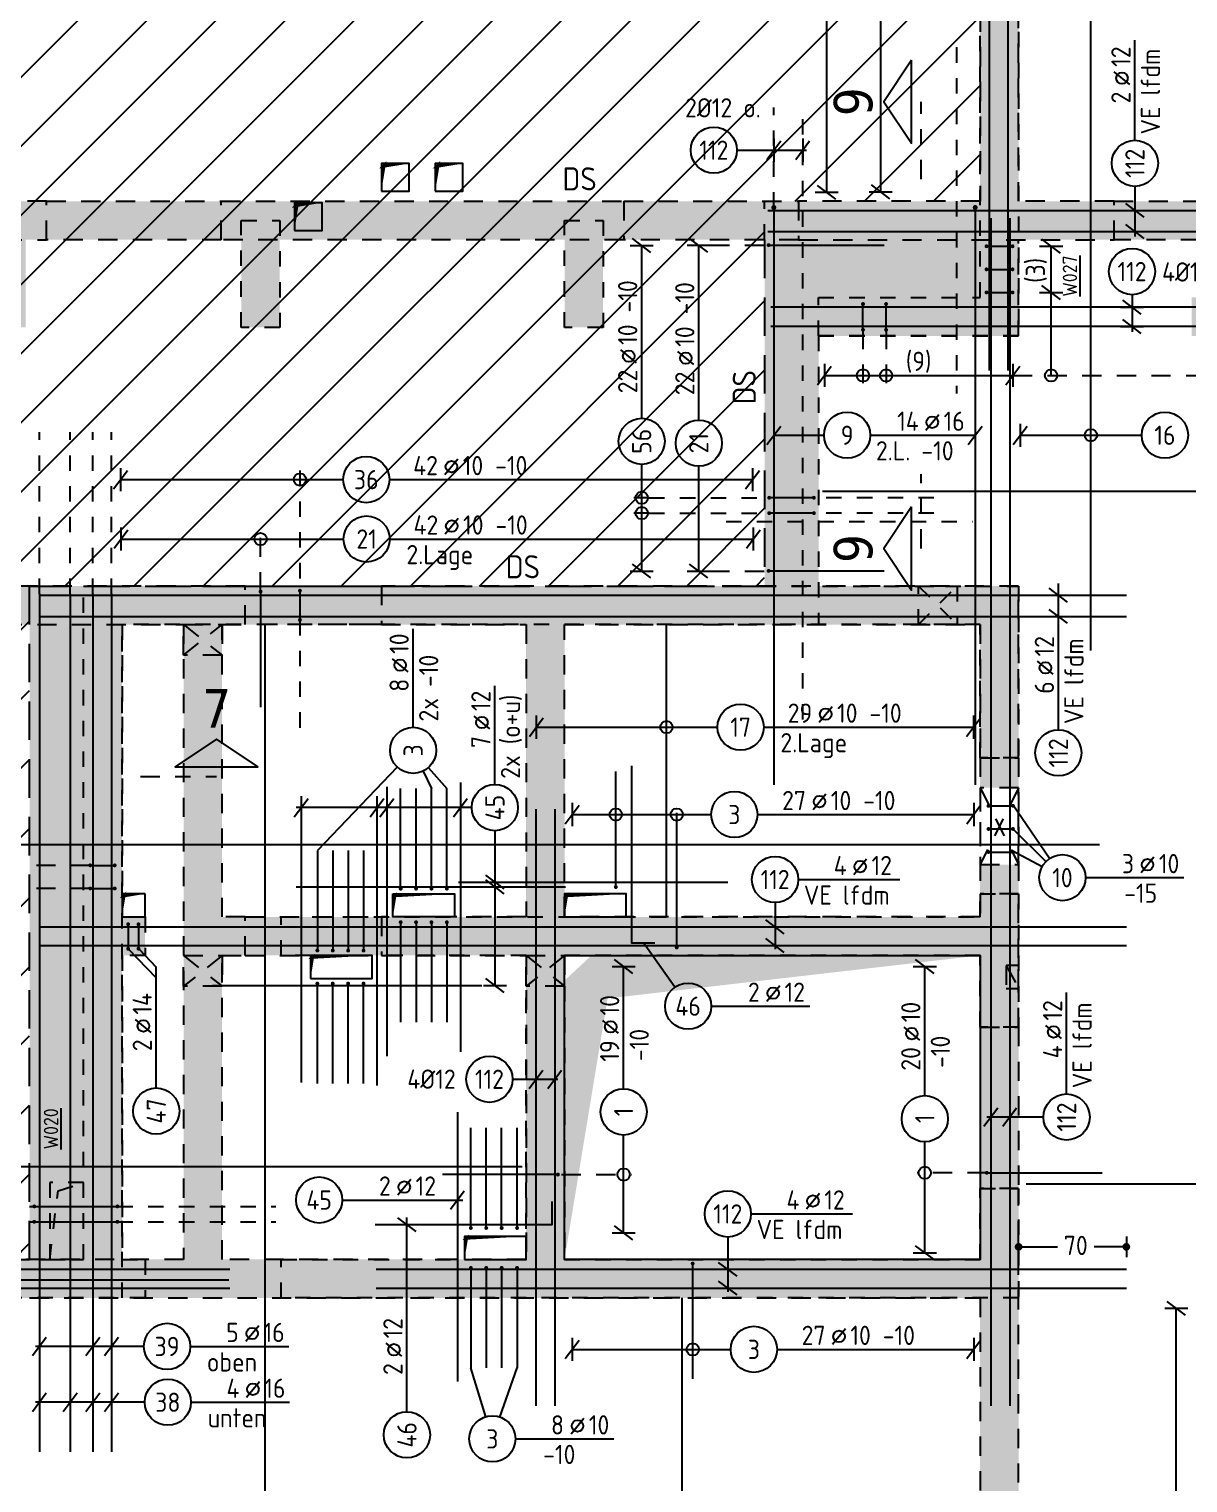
# Model space of a CAD drawing. Extents: x 6.5 to 106.5, y 0 to 47.5.
# Drawn here: x 39.06 to 46.59, y 20.4 to 29.85 of the extents above; entities that cross this region are included whole.
import ezdxf
from ezdxf.enums import TextEntityAlignment as Align

# ---------------------------------------------------------------- set-up
doc = ezdxf.new("R2010")
doc.units = 0
doc.header["$LTSCALE"] = 0.5
for name, pattern in [('AUSGEZOGEN', [1000.01, 1000, 0.01]), ('DASHED', [0.75, 0.5, -0.25]), ('DOT', [0.175, 0.05, -0.125]), ('HIDDEN', [0.375, 0.25, -0.125]), ('HIDDEN2', [0.187, 0.125, -0.062]), ('PUNKT', [0.175, 0.05, -0.125]), ('STRICHPUNKT2', [0.55, 0.25, -0.125, 0.05, -0.125]), ('VERDECKT', [0.375, 0.25, -0.125])]:
    doc.linetypes.add(name, pattern=pattern)
for name, color, linetype in [('1.UG', 7, 'Continuous'), ('BETON', 7, 'Continuous'), ('DD', 7, 'Continuous'), ('DRUEBER', 7, 'Continuous'), ('DS', 7, 'Continuous'), ('grau_dunkel', 7, 'Continuous'), ('grau_hell', 7, 'Continuous'), ('grau_mittel', 7, 'Continuous'), ('MASSE', 7, 'Continuous'), ('OBJEKT', 7, 'Continuous'), ('RND', 7, 'Continuous'), ('SCHATTEN', 7, 'Continuous'), ('SCHNITTE', 7, 'Continuous'), ('TEXT', 7, 'Continuous'), ('VERDECKT', 7, 'Continuous'), ('WD', 7, 'Continuous')]:
    doc.layers.add(name, color=color, linetype=linetype)
doc.layers.add('NOPLOT', color=7, linetype='Continuous', plot=False)
doc.styles.add('helv', font='tahoma.ttf')
doc.styles.add('txt', font='isocp.shx')
doc.dimstyles.new('DOT_I', dxfattribs={"dimscale": 0.5, "dimtxt": 0.25, "dimasz": 0.25, "dimexe": 0.1, "dimexo": 0.3, "dimgap": 0.1, "dimtad": 1, "dimdec": 3, "dimzin": 3, "dimtxsty": 'txt', "dimblk": 'DOT', "dimblk1": 'DOT', "dimblk2": 'DOT', "dimsah": 1, "dimcen": 0.1, "dimse1": 1, "dimse2": 1, "dimazin": 0, "dimtfac": 1, "dimtdec": 4, "dimtix": 1, "dimtmove": 2, "dimatfit": 3, "dimfxl": 0, "dimtvp": 1, "dimtolj": 1, "dimtzin": 0, "dimarcsym": 0})

# ---------------------------------------------------------------- blocks, each defined once
blk = doc.blocks.new('lei_gre')
at = {"layer": 'RND', "color": 7, "linetype": 'Continuous'}
for p, q in [((-0.09, -0.12), (0.09, 0.12)), ((0, 0.15), (0, -0.15))]:
    blk.add_line(p, q, dxfattribs=at)
blk = doc.blocks.new('RND_LEI')
at = {"layer": 'RND', "color": 7, "linetype": 'Continuous'}
blk.add_line((1.022, 0.066), (1.19, 0.27), dxfattribs=at)
for centre, radius in [((0, 0), 0.3), ((1.106, 0.168), 0.075)]:
    blk.add_circle(centre, radius, dxfattribs=at)
at = {"layer": 'RND', "color": 7, "linetype": 'Continuous', "style": 'txt'}
blk.add_attdef('ANZ', text='', height=0.25, dxfattribs=at).set_placement((0.931, 0.057), align=Align.RIGHT)
for tag, p in [('DUM', (1.253, 0.057)), ('ABSTD', (1.674, 0.057)), ('POSTXT', (0.374, -0.327))]:
    blk.add_attdef(tag, p, '', height=0.25, dxfattribs=at)
blk.add_attdef('POSL', text='', height=0.25, dxfattribs=at).set_placement((0, 0), align=Align.MIDDLE)
blk = doc.blocks.new('DOT')
at = {"layer": 'MASSE', "color": 7, "linetype": 'Continuous'}
for p, q in [((0, 0), (-1, 0)), ((0, 0.54), (0, -0.54))]:
    blk.add_line(p, q, dxfattribs=at)
at = {"layer": 'MASSE', "color": 7, "linetype": 'Continuous', "const_width": 0.2}
blk.add_lwpolyline([(-0.1, 0, 1), (0.1, 0, 1)], format="xyb", close=True, dxfattribs=at)
blk = doc.blocks.new('*D55')
at = {"layer": 'Defpoints', "color": 0, "linetype": 'AUSGEZOGEN', "transparency": 16777216}
for p in [(45.4852, 21.9376), (45.4852, 21.9376), (46.1852, 21.9376)]:
    blk.add_point(p, dxfattribs=at)
at = {"layer": 'MASSE', "color": 0, "linetype": 'AUSGEZOGEN', "lineweight": -2, "transparency": 16777216}
for p, q in [((45.6102, 21.9376), (45.7378, 21.9376)), ((46.0602, 21.9376), (45.9754, 21.9376))]:
    blk.add_line(p, q, dxfattribs=at)
at = {"layer": 'MASSE', "color": 0, "linetype": 'AUSGEZOGEN', "lineweight": -2, "transparency": 16777216, "xscale": 0.125, "yscale": 0.125, "zscale": 0.125, "rotation": 180}
blk.add_blockref('DOT', (45.4852, 21.9376), dxfattribs=at)
at = {"layer": 'MASSE', "color": 0, "linetype": 'AUSGEZOGEN', "lineweight": -2, "transparency": 16777216, "xscale": 0.125, "yscale": 0.125, "zscale": 0.125}
blk.add_blockref('DOT', (46.1852, 21.9376), dxfattribs=at)
at = {"layer": 'MASSE', "color": 0, "linetype": 'AUSGEZOGEN', "transparency": 16777216, "insert": (45.8566, 21.9467), "char_height": 0.125, "attachment_point": 5, "style": 'txt'}
blk.add_mtext('\\A1;70', dxfattribs=at)
blk = doc.blocks.new('SCHN-1')
at = {"layer": 'SCHNITTE', "color": 5, "linetype": 'Continuous'}
blk.add_lwpolyline([(0.54, 0.125), (0, 0.485), (-0.54, 0.125)], close=True, dxfattribs=at)
at = {"layer": 'SCHNITTE', "color": 6, "linetype": 'Continuous', "style": 'helv'}
blk.add_attdef('SCHN-1', text='', height=0.5, dxfattribs=at).set_placement((0, 0.635), align=Align.CENTER)
blk = doc.blocks.new('RND_HIN')
at = {"layer": 'RND', "color": 7, "linetype": 'Continuous'}
blk.add_circle((0, 0), 0.3, dxfattribs=at)
at = {"layer": 'RND', "color": 7, "linetype": 'Continuous', "style": 'txt'}
blk.add_attdef('POSI', text='', height=0.25, dxfattribs=at).set_placement((0, 0), align=Align.MIDDLE)

msp = doc.modelspace()

# ---------------------------------------------------------------- hatches: boundary and pattern name
at = {"layer": '1.UG', "linetype": 'DOT'}
h = msp.add_hatch(dxfattribs=at)
h.set_pattern_fill('DOTS', scale=0.05, double=1)
h.set_pattern_definition([(0, (-1.26691, -39.069555), (0.0396875, 0.079375), [0, -0.079375])])
h.paths.add_polyline_path([(40.6952, 24.0806), (40.6952, 23.8306), (42.2852, 23.8306), (42.2852, 21.8556), (40.6952, 21.8556), (40.6952, 21.6056), (45.4852, 21.6056), (45.4852, 22.3156), (45.2352, 22.3156), (45.2352, 21.8556), (42.5352, 21.8556), (42.5352, 23.8306), (45.2352, 23.8306), (45.2352, 23.3656), (45.4852, 23.3656), (45.4852, 24.2303), (45.2352, 24.2303), (45.2352, 24.0806)], flags=17)
h.paths.add_polyline_path([(21.6602, 21.6056), (21.6602, 21.8556), (17.8952, 21.8556), (17.8952, 21.6056)], flags=17)
h.paths.add_polyline_path([(16.7852, 19.9826), (16.4852, 19.9826), (16.4852, 16.2556), (16.0102, 16.2556), (16.0102, 15.9556), (16.4852, 15.9556), (16.4852, 14.8556), (16.7852, 14.8556)])
h.paths.add_polyline_path([(12.3302, 21.9506), (12.3302, 21.6506), (12.7852, 21.6506), (12.7852, 14.8556), (12.9952, 14.8556), (12.9952, 15.9556), (13.5352, 15.9556), (13.5352, 16.2556), (12.9952, 16.2556), (12.9952, 21.9506)])
h.paths.add_polyline_path([(12.9952, 24.0006), (12.9952, 35.8056), (16.4852, 35.8056), (16.4852, 27.8556), (17.8602, 27.8556), (17.8602, 28.1056), (16.7352, 28.1056), (16.7352, 35.8056), (18.9852, 35.8056), (18.9852, 34.5656), (19.2352, 34.5656), (19.2352, 36.1056), (12.8352, 36.1056), (12.8352, 29.0306), (12.7852, 29.0306), (12.7852, 24.3006), (12.3302, 24.3006), (12.3302, 24.0006)])
h.paths.add_polyline_path([(19.2352, 33.4306), (18.9852, 33.4306), (18.9852, 27.8556), (19.2352, 27.8556)])
h.paths.add_polyline_path([(23.0102, 15.1556), (22.7102, 15.1556), (22.7102, 14.8556), (23.0102, 14.8556)])
h.paths.add_polyline_path([(30.2102, 15.1556), (30.2102, 14.8556), (30.5102, 14.8556), (30.5102, 15.1556)])
h.paths.add_polyline_path([(37.7102, 15.1556), (37.7102, 14.8556), (38.0102, 14.8556), (38.0102, 15.1556)])
h.paths.add_polyline_path([(45.5102, 14.8556), (45.5102, 15.1556), (45.2102, 15.1556), (45.2102, 14.8556)])
h.paths.add_polyline_path([(51.2102, 15.1556), (51.2102, 14.8556), (51.7602, 14.8556), (51.7602, 17.3556), (51.4602, 17.3556), (51.4602, 15.1556)])
h.paths.add_polyline_path([(51.4602, 21.8806), (51.4602, 21.5806), (51.7602, 21.5806), (51.7602, 21.8806)])
h.paths.add_polyline_path([(51.7602, 28.6056), (51.4602, 28.6056), (51.4602, 27.8556), (51.7602, 27.8556)])
h.paths.add_polyline_path([(51.7602, 36.1056), (45.2352, 36.1056), (45.2352, 34.5656), (45.4852, 34.5656), (45.4852, 35.8056), (47.7352, 35.8056), (47.7352, 28.1056), (46.6102, 28.1056), (46.6102, 27.8556), (47.9852, 27.8556), (47.9852, 35.8056), (51.4602, 35.8056), (51.4602, 31.1056), (51.7602, 31.1056)])
h.paths.add_polyline_path([(45.2352, 28.1056), (44.1852, 28.1056), (44.1852, 27.8556), (45.4852, 27.8556), (45.4852, 33.4306), (45.2352, 33.4306)])
h.paths.add_polyline_path([(42.5352, 27.9106), (42.7852, 27.9106), (42.7852, 28.6056), (42.5352, 28.6056)])
h.paths.add_polyline_path([(40.6852, 28.6056), (40.4352, 28.6056), (40.4352, 27.9106), (40.6852, 27.9106)])
h.paths.add_polyline_path([(39.0352, 28.6056), (38.7852, 28.6056), (38.7852, 27.9106), (39.0352, 27.9106)])
h.paths.add_polyline_path([(36.9352, 28.6056), (36.6852, 28.6056), (36.6852, 27.9106), (36.9352, 27.9106)])
h.paths.add_polyline_path([(35.0352, 27.9106), (35.2852, 27.9106), (35.2852, 28.6056), (35.0352, 28.6056)])
h.paths.add_polyline_path([(32.9352, 27.9106), (33.1852, 27.9106), (33.1852, 28.6056), (32.9352, 28.6056)])
h.paths.add_polyline_path([(31.2852, 27.9106), (31.5352, 27.9106), (31.5352, 28.6056), (31.2852, 28.6056)])
h.paths.add_polyline_path([(29.4352, 28.6056), (29.1852, 28.6056), (29.1852, 27.9106), (29.4352, 27.9106)])
h.paths.add_polyline_path([(39.4102, 21.8556), (27.3352, 21.8556), (27.3352, 25.9806), (28.5352, 25.9806), (28.5352, 26.2306), (25.7702, 26.2306), (25.7702, 25.9806), (25.9202, 25.9806), (25.9202, 24.7906), (23.0702, 24.7906), (23.0702, 25.9806), (24.8852, 25.9806), (24.8852, 26.2306), (16.4852, 26.2306), (16.4852, 21.6056), (16.8852, 21.6056), (16.8852, 21.8556), (16.7352, 21.8556), (16.7352, 25.9806), (22.8202, 25.9806), (22.8202, 21.8556), (22.6702, 21.8556), (22.6702, 21.6056), (23.2202, 21.6056), (23.2202, 21.8556), (23.0702, 21.8556), (23.0702, 24.5406), (26.1702, 24.5406), (26.1702, 25.9806), (27.0852, 25.9806), (27.0852, 21.8556), (24.2302, 21.8556), (24.2302, 21.6056), (39.8102, 21.6056), (39.8102, 21.8556), (39.6602, 21.8556), (39.6602, 23.8306), (39.8102, 23.8306), (39.8102, 24.0806), (39.6602, 24.0806), (39.6602, 25.9806), (45.2352, 25.9806), (45.2352, 25.1153), (45.4852, 25.1153), (45.4852, 26.2306), (39.4102, 26.2306)])
at = {"layer": 'grau_hell', "linetype": 'AUSGEZOGEN'}
h = msp.add_hatch(dxfattribs=at)
h.set_pattern_fill('ANSI31', color=9, scale=0.1, style=0, double=1)
h.set_pattern_definition([(45, (-1.2669, 5.43132), (-0.2245064, 0.2245064), [])])
h.paths.add_polyline_path([(43.9352, 35.8056), (43.9352, 30.5399), (20.5602, 30.5399), (20.5602, 35.8056), (19.2602, 35.8056), (19.2602, 26.2306), (28.8851, 26.2306), (28.8851, 21.8556), (39.0601, 21.8556), (39.0601, 26.2306), (43.8352, 26.2306), (43.8352, 28.7306), (45.2352, 28.7306), (45.2352, 35.8056)])
at = {"layer": 'grau_hell'}
h = msp.add_hatch(color=9, dxfattribs=at)
h.paths.add_polyline_path([(44.0552, 28.4806), (43.8352, 28.4806), (43.8352, 26.2306), (44.1852, 26.2306), (44.1852, 27.8556), (44.1852, 28.1056), (45.2352, 28.1056), (45.2352, 28.4806)])
h.paths.add_polyline_path([(44.1852, 28.1056), (44.1852, 27.8556), (45.3602, 27.8556), (45.3602, 28.4806), (45.2352, 28.4806), (45.2352, 28.1056)])
h.paths.add_polyline_path([(45.3602, 27.8556), (45.4852, 27.8556), (45.4852, 28.4806), (45.3602, 28.4806)])
at = {"layer": 'grau_mittel', "extrusion": (0, 0, -1)}
for points in [[(-51.7602, 21.3056), (-51.4602, 21.3056), (-47.9852, 21.3056), (-47.9852, 21.1556), (-47.7352, 21.1556), (-47.7352, 22.3556), (-47.9852, 22.3556), (-47.9852, 21.5556), (-51.4602, 21.5556), (-51.4602, 26.3806), (-47.9852, 26.3806), (-47.9852, 25.3806), (-47.7352, 25.3806), (-47.7352, 26.7806), (-47.9852, 26.7806), (-47.9852, 26.6306), (-51.4602, 26.6306), (-51.4602, 35.8056), (-47.9852, 35.8056), (-47.9852, 31.9406), (-47.9852, 28.2806), (-47.7352, 28.2806), (-47.7352, 28.4806), (-47.1152, 28.4806), (-47.1152, 28.7306), (-47.7352, 28.7306), (-47.7352, 31.6056), (-47.1152, 31.6056), (-47.1152, 31.8556), (-47.7352, 31.8556), (-47.7352, 35.8056), (-45.4852, 35.8056), (-45.4852, 31.8556), (-46.1052, 31.8556), (-46.1052, 31.6056), (-45.4852, 31.6056), (-45.4852, 28.7306), (-46.1052, 28.7306), (-46.1052, 28.4806), (-44.0552, 28.4806), (-44.0552, 28.7306), (-45.2352, 28.7306), (-45.2352, 35.8056), (-43.9352, 35.8056), (-43.9352, 36.1056), (-51.7602, 36.1056)], [(-37.7352, 28.0106), (-37.7352, 30.5399), (-37.9852, 30.5399), (-37.9852, 28.7306), (-39.1702, 28.7306), (-39.1702, 28.4806), (-37.9852, 28.4806), (-37.9852, 28.0106)], [(-13.0602, 14.8556), (-13.0602, 15.1556), (-18.9852, 15.1556), (-18.9852, 21.6056), (-18.8652, 21.6056), (-18.8652, 21.8556), (-23.0902, 21.8556), (-23.0902, 21.6056), (-19.2352, 21.6056), (-19.2352, 15.1556), (-25.2352, 15.1556), (-25.2352, 21.6056), (-25.1002, 21.6056), (-25.1002, 21.8556), (-25.7202, 21.8556), (-25.7202, 21.6056), (-25.4852, 21.6056), (-25.4852, 15.1556), (-38.3602, 15.1556), (-38.3602, 21.6056), (-27.7302, 21.6056), (-27.7302, 21.8556), (-37.7352, 21.8556), (-39.0601, 21.8556), (-40.0602, 21.8556), (-40.0602, 25.9806), (-37.9852, 25.9806), (-37.9852, 23.4856), (-37.7352, 23.4856), (-37.7352, 26.3856), (-37.9852, 26.3856), (-37.9852, 26.2306), (-40.4602, 26.2306), (-40.4602, 25.9806), (-40.3102, 25.9806), (-40.3102, 24.0806), (-40.4602, 24.0806), (-40.4602, 23.8306), (-40.3102, 23.8306), (-40.3102, 21.8556), (-42.2852, 21.8556), (-42.2852, 23.8306), (-41.3452, 23.8306), (-41.3452, 24.0806), (-42.2852, 24.0806), (-42.2852, 25.9805), (-41.3452, 25.9806), (-41.3452, 26.2306), (-45.4852, 26.2306), (-45.4852, 25.1156), (-45.2352, 25.1156), (-45.2352, 25.9806), (-42.5352, 25.9806), (-42.5352, 24.0806), (-45.2352, 24.0806), (-45.2352, 24.2306), (-45.4852, 24.2306), (-45.4852, 23.3656), (-45.2352, 23.3656), (-45.2352, 23.8306), (-42.5352, 23.8306), (-42.5352, 21.8556), (-45.2352, 21.8556), (-45.2352, 22.3156), (-45.4852, 22.3156), (-45.4852, 19.9556), (-45.2352, 19.9556), (-45.2352, 21.6056), (-38.6102, 21.6056), (-38.6102, 15.1556), (-45.2352, 15.1556), (-45.2352, 16.8106), (-45.4852, 16.8106), (-45.4852, 15.1556), (-46.1602, 15.1556), (-46.1602, 14.8556), (-45.9602, 14.8556), (-45.9602, 14.3552), (-45.6602, 14.3552), (-45.6602, 14.8556)]]:
    msp.add_hatch(color=61, dxfattribs=at).paths.add_polyline_path(points)
at = {"layer": 'grau_mittel'}
h = msp.add_hatch(color=61, dxfattribs=at)
h.paths.add_polyline_path([(40.3052, 28.4806), (40.3052, 28.7306), (39.1702, 28.7306), (39.1702, 28.4806)])
h.paths.add_polyline_path([(42.9202, 28.4806), (42.9202, 28.7306), (40.3052, 28.7306), (40.3052, 28.4806)])
h.paths.add_polyline_path([(43.8352, 28.4806), (43.8352, 28.7306), (42.9202, 28.7306), (42.9202, 28.4806)])
h.paths.add_polyline_path([(43.8352, 28.4806), (44.0552, 28.4806), (44.0552, 28.7306), (43.8352, 28.7306)])
for points in [[(46.1052, 28.7306), (46.1052, 28.4806), (47.1152, 28.4806), (47.1152, 28.7306)], [(41.3452, 25.9806), (41.3452, 26.2306), (40.4602, 26.2306), (40.4602, 25.9806)], [(40.4602, 24.0806), (40.4602, 23.8306), (41.3452, 23.8306), (41.3452, 24.0806)], [(45.4852, 23.3656), (45.2352, 23.3656), (45.2352, 22.3156), (45.4852, 22.3156)]]:
    msp.add_hatch(color=61, dxfattribs=at).paths.add_polyline_path(points)
h = msp.add_hatch(color=61, dxfattribs=at)
h.paths.add_polyline_path([(45.2352, 24.9206), (45.4852, 24.9206), (45.4852, 25.1156), (45.2352, 25.1156)])
h.paths.add_polyline_path([(45.4852, 24.4206), (45.2352, 24.4206), (45.2352, 24.2306), (45.4852, 24.2306)])

# ---------------------------------------------------------------- linework, layer by layer
at = {"layer": 'BETON', "color": 6, "linetype": 'AUSGEZOGEN'}
msp.add_lwpolyline([(42.5352, 23.8306), (45.2352, 23.8306), (45.2352, 21.8556), (42.5352, 21.8556)], close=True, dxfattribs=at)
at = {"layer": 'DD', "color": 7, "linetype": 'HIDDEN2'}
for p, q in [((39.1902, 21.8556), (39.2451, 22.3005)), ((39.2451, 22.3005), (39.4102, 22.3556))]:
    msp.add_line(p, q, dxfattribs=at)
at = {"layer": 'DD', "color": 7, "linetype": 'AUSGEZOGEN'}
for points in [[(41.3452, 28.7956), (41.5252, 28.7956), (41.5252, 28.9756), (41.3452, 28.9756)], [(41.6952, 28.7956), (41.8752, 28.7956), (41.8752, 28.9756), (41.6952, 28.9756)], [(40.7802, 28.5406), (40.9602, 28.5406), (40.9602, 28.7206), (40.7802, 28.7206)], [(39.8102, 24.2306), (39.6602, 24.2306), (39.6602, 24.0806), (39.8102, 24.0806)], [(41.4202, 24.2306), (41.8202, 24.2306), (41.8202, 24.0806), (41.4202, 24.0806)], [(42.5352, 24.0806), (42.9352, 24.0806), (42.9352, 24.2306), (42.5352, 24.2306)], [(40.8852, 23.6806), (41.2852, 23.6806), (41.2852, 23.8306), (40.8852, 23.8306)], [(41.8852, 21.8556), (42.2852, 21.8556), (42.2852, 22.0056), (41.8852, 22.0056)]]:
    msp.add_lwpolyline(points, close=True, dxfattribs=at)
at = {"layer": 'DD', "color": 7, "linetype": 'HIDDEN2'}
msp.add_lwpolyline([(39.1902, 21.8556), (39.4102, 21.8556), (39.4102, 22.3556), (39.1902, 22.3556)], close=True, dxfattribs=at)
at = {"layer": 'DRUEBER', "color": 7, "linetype": 'PUNKT', "lineweight": -2}
for points in [[(45.2352, 33.4306), (45.4852, 33.4306), (45.4852, 27.8556), (44.1852, 27.8556), (44.1852, 28.1056), (45.2352, 28.1056), (45.2352, 33.4306)], [(27.3352, 21.8556), (39.4102, 21.8556), (39.4102, 26.2306), (45.4852, 26.2306), (45.4852, 25.1153), (45.2352, 25.1153), (45.2352, 25.9806), (39.6602, 25.9806), (39.6602, 24.0806), (39.8102, 24.0806), (39.8102, 23.8306), (39.6602, 23.8306), (39.6602, 21.8556), (39.8102, 21.8556), (39.8102, 21.6056), (24.2302, 21.6056)], [(40.6952, 24.0806), (45.2352, 24.0806), (45.2352, 24.2303), (45.4852, 24.2303), (45.4852, 23.3656), (45.2352, 23.3656), (45.2352, 23.8306), (42.5352, 23.8306), (42.5352, 21.8556), (45.2352, 21.8556), (45.2352, 22.3156), (45.4852, 22.3156), (45.4852, 21.6056), (40.6952, 21.6056), (40.6952, 21.8556), (42.2852, 21.8556), (42.2852, 23.8306), (40.6952, 23.8306), (40.6952, 24.0806)]]:
    msp.add_lwpolyline(points, dxfattribs=at)
for points in [[(40.4352, 28.6056), (40.6852, 28.6056), (40.6852, 27.9106), (40.4352, 27.9106)], [(42.5352, 28.6056), (42.7852, 28.6056), (42.7852, 27.9106), (42.5352, 27.9106)]]:
    msp.add_lwpolyline(points, close=True, dxfattribs=at)
at = {"layer": 'DS', "color": 1, "linetype": 'DASHED'}
for p, q in [((43.8352, 28.4806), (43.8352, 26.2306)), ((39.0601, 21.8556), (39.0601, 26.2306)), ((39.0601, 26.2306), (43.8352, 26.2306)), ((28.8851, 21.8556), (39.0601, 21.8556))]:
    msp.add_line(p, q, dxfattribs=at)
at = {"layer": 'DS', "color": 1, "linetype": 'DOT'}
for p, q in [((45.4852, 27.8556), (45.4852, 28.4806)), ((44.1852, 27.8556), (44.1852, 25.9806)), ((44.1852, 27.8556), (45.4852, 27.8556)), ((39.6602, 21.6056), (39.6602, 25.9806))]:
    msp.add_line(p, q, dxfattribs=at)
at = {"layer": 'grau_dunkel', "color": 21}
for points in [[(39.6602, 24.0806, 0, 0.0245, 0), (39.6724, 24.2296, 0, 0, 0), (39.6612, 24.2184, 0.0245, 0, 0), (39.8102, 24.2306, 0, 0, 0)], [(41.4202, 24.0806, 0, 0.0245, 0), (41.4324, 24.2296, 0, 0, 0), (41.4205, 24.2194, 0.0224, 0, 0), (41.8202, 24.2306, 0, 0, 0)], [(42.5352, 24.0806, 0, 0.0245, 0), (42.5474, 24.2296, 0, 0, 0), (42.5355, 24.2194, 0.0224, 0, 0), (42.9352, 24.2306, 0, 0, 0)], [(45.2352, 23.8306, 0, 0.31, 0), (42.5441, 23.6758, 0, 0, 0), (42.6957, 23.8174, 0.3221, 0, 0), (42.5352, 21.8556, 0, 0, 0)], [(40.8852, 23.6806, 0, 0.0245, 0), (40.8974, 23.8296, 0, 0, 0), (40.8855, 23.8194, 0.0224, 0, 0), (41.2852, 23.8306, 0, 0, 0)], [(41.8852, 21.8556, 0, 0.0245, 0), (41.8974, 22.0046, 0, 0, 0), (41.8855, 21.9944, 0.0224, 0, 0), (42.2852, 22.0056, 0, 0, 0)]]:
    msp.add_lwpolyline(points, format="xyseb", dxfattribs=at)
at = {"layer": 'grau_hell', "color": 9}
msp.add_solid([(39.0601, 21.8556), (39.6602, 21.8556), (39.0601, 25.9806), (39.6602, 25.9806)], dxfattribs=at)
at = {"layer": 'NOPLOT', "color": 4, "linetype": 'AUSGEZOGEN'}
msp.add_line((26.2167, 21.7227), (40.3548, 21.7227), dxfattribs=at)
at = {"layer": 'OBJEKT', "color": 7, "linetype": 'HIDDEN2'}
msp.add_line((43.8352, 28.4806), (43.8352, 28.7306), dxfattribs=at)
at = {"layer": 'RND', "color": 7, "linetype": 'AUSGEZOGEN'}
for p, q in [((44.5892, 28.7916), (44.5892, 31.7497)), ((44.2382, 28.7888), (44.2382, 31.4293)), ((46.2409, 29.1271), (46.2409, 29.7777)), ((43.0364, 27.3208), (43.0364, 28.4428)), ((43.4072, 27.3084), (43.4072, 28.4444)), ((45.6966, 27.5988), (45.6966, 28.4383)), ((44.2232, 27.5988), (45.448, 27.5988)), ((43.8951, 27.2104), (44.2212, 27.2104)), ((44.5212, 27.2104), (45.2033, 27.2104)), ((45.4951, 27.2104), (46.2857, 27.2104)), ((43.0364, 26.3282), (43.0364, 27.0208)), ((39.6507, 26.9223), (41.0973, 26.9223)), ((41.3973, 26.9223), (43.7563, 26.9223)), ((43.4072, 26.3282), (43.4072, 27.0084)), ((39.6535, 26.5362), (41.0994, 26.5362)), ((41.3994, 26.5362), (43.7613, 26.5362)), ((45.7434, 25.2966), (45.7434, 26.2482)), ((41.5515, 25.3133), (41.5515, 25.9533)), ((42.0828, 24.9413), (42.0828, 25.5813)), ((42.3515, 25.3141), (43.5291, 25.3141)), ((43.8291, 25.3141), (45.1921, 25.3141)), ((42.5842, 24.7462), (43.4885, 24.7462)), ((43.7885, 24.7462), (45.1933, 24.7462)), ((44.053, 24.3239), (44.713, 24.3239)), ((45.9197, 24.3361), (46.5597, 24.3361)), ((39.8828, 22.9698), (39.8828, 23.7555)), ((42.9192, 22.9642), (42.9192, 23.7586)), ((44.8757, 22.92), (44.8757, 23.7586)), ((45.7969, 22.9309), (45.7969, 23.5909)), ((43.4879, 23.5014), (44.1279, 23.5014)), ((42.9192, 22.029), (42.9192, 22.6642)), ((44.8757, 21.8998), (44.8757, 22.62)), ((41.0909, 22.2419), (41.8735, 22.2419)), ((41.5112, 20.8663), (41.5112, 22.1272)), ((43.746, 22.1515), (44.406, 22.1515)), ((46.5097, 16.8504), (46.5097, 21.5385)), ((40.103, 21.2908), (40.743, 21.2908)), ((42.5842, 21.2716), (43.6155, 21.2716)), ((43.9155, 21.2716), (45.1933, 21.2716)), ((40.1079, 20.9282), (40.7479, 20.9282)), ((42.2163, 20.69), (42.8563, 20.69))]:
    msp.add_line(p, q, dxfattribs=at)
at = {"layer": 'RND', "color": 1, "linetype": 'HIDDEN2'}
for p, q in [((43.8951, 28.69), (43.8951, 29.34)), ((44.0826, 25.364), (44.0826, 29.34)), ((39.1232, 26.1798), (39.1232, 27.2306)), ((39.3232, 26.1798), (39.3232, 27.2306)), ((39.471, 26.1798), (39.471, 27.2306)), ((39.5923, 26.1798), (39.5923, 27.2306))]:
    msp.add_line(p, q, dxfattribs=at)
at = {"layer": 'RND', "color": 102, "linetype": 'AUSGEZOGEN'}
for p, q in [((43.655, 29.0625), (44.1062, 29.0625)), ((46.2409, 28.8271), (46.2409, 28.5023)), ((46.2221, 28.1235), (46.2221, 27.8831)), ((41.4479, 25.0549), (40.9293, 24.5126)), ((41.6506, 25.0507), (41.7705, 24.9145)), ((41.6162, 25.028), (41.6705, 24.9145)), ((41.9328, 24.7913), (40.7909, 24.7913)), ((45.6854, 24.4601), (45.4485, 24.8088)), ((45.6629, 24.4413), (45.4485, 24.6525)), ((42.0828, 24.6413), (42.0828, 23.6351)), ((45.6376, 24.4071), (45.4485, 24.5088)), ((43.903, 24.1739), (43.903, 23.8723)), ((43.2514, 23.6239), (43.0481, 23.9122)), ((39.701, 23.8743), (39.8828, 23.6855)), ((39.7685, 23.8743), (39.8828, 23.7555)), ((42.1971, 23.0264), (42.4908, 23.0264)), ((45.6469, 22.7809), (45.2789, 22.7809)), ((43.596, 22.0015), (43.596, 21.6444)), ((39.803, 21.2908), (39.0977, 21.2908)), ((42.0228, 20.8336), (41.9266, 21.151)), ((42.1156, 20.8317), (42.2266, 21.151)), ((39.8079, 20.9282), (39.0986, 20.9282))]:
    msp.add_line(p, q, dxfattribs=at)
at = {"layer": 'RND', "color": 102, "linetype": 'VERDECKT'}
for p, q in [((43.4822, 28.4444), (43.841, 28.4444)), ((44.4741, 27.895), (44.4741, 27.5488)), ((44.6241, 27.895), (44.6241, 27.5488)), ((43.0851, 26.8043), (42.9864, 26.8043)), ((43.0851, 26.7043), (42.9864, 26.7043)), ((40.5605, 26.1948), (40.5605, 26.5862)), ((43.4822, 26.3282), (43.841, 26.3282)), ((43.2639, 24.6321), (43.2639, 24.7962)), ((39.1102, 24.5501), (38.5978, 24.5501)), ((39.4538, 24.4159), (37.3377, 24.4159)), ((39.4538, 24.2659), (37.3377, 24.2659)), ((39.1102, 22.458), (38.5978, 22.458)), ((42.5162, 22.4071), (42.9692, 22.4071)), ((45.2783, 22.4188), (44.8257, 22.4188))]:
    msp.add_line(p, q, dxfattribs=at)
at = {"layer": 'RND', "color": 7, "linetype": 'VERDECKT'}
msp.add_line((45.448, 27.5988), (46.6458, 27.5988), dxfattribs=at)
at = {"layer": 'RND', "color": 1, "linetype": 'AUSGEZOGEN'}
for points in [[(45.2935, 36.0566), (45.2935, 27.632)], [(45.4142, 36.0566), (45.4142, 27.632)], [(45.9549, 25.8119), (45.9549, 35.8119)], [(43.8566, 28.6715), (48.6852, 28.6715)], [(43.8951, 28.69), (43.8951, 24.94)], [(45.2033, 28.69), (45.2033, 24.94)], [(45.3053, 28.6206), (45.3053, 20.9056)], [(45.4273, 28.6206), (45.4273, 20.9056)], [(43.8566, 28.5335), (48.6852, 28.5335)], [(43.8608, 28.4454), (44.6108, 28.4454)], [(45.2763, 28.4381), (45.446, 28.4381)], [(45.2763, 28.2881), (45.446, 28.2881)], [(44.4741, 27.895), (44.4741, 28.063)], [(44.6241, 27.895), (44.6241, 28.063)], [(45.2763, 28.1381), (45.446, 28.1381)], [(48.6852, 28.0421), (43.8757, 28.0421)], [(48.6852, 27.9167), (43.8757, 27.9167)], [(51.4602, 26.8446), (44.2102, 26.8446)], [(44.1552, 26.8043), (43.8651, 26.8043)], [(44.1552, 26.7043), (43.8651, 26.7043)], [(43.8608, 26.3292), (44.6108, 26.3292)], [(39.1232, 26.1798), (39.1232, 20.6056)], [(39.1232, 26.1715), (46.1852, 26.1715)], [(39.3232, 26.1798), (39.3232, 20.6056)], [(39.471, 26.1798), (39.471, 20.6056)], [(39.5923, 26.1798), (39.5923, 20.6056)], [(40.5605, 26.1948), (40.5605, 25.4448)], [(40.8162, 26.2006), (40.8162, 26.0104)], [(39.1232, 26.0335), (46.1852, 26.0335)], [(40.5877, 25.9805), (40.5877, 15.1805)], [(43.1973, 24.0851), (43.1973, 25.9851)], [(42.971, 25.0626), (42.971, 23.9126), (43.121, 23.9126)], [(41.8583, 24.9551), (41.8583, 23.2051)], [(42.8683, 24.2749), (42.8683, 25.0249)], [(41.3802, 24.9262), (41.3802, 23.1762)], [(41.4705, 24.2645), (41.4705, 24.9145)], [(41.5705, 24.2645), (41.5705, 24.9145)], [(41.6705, 24.2645), (41.6705, 24.9145)], [(41.7705, 24.2645), (41.7705, 24.9145)], [(40.8245, 24.7546), (40.8245, 23.0046)], [(42.3495, 24.7806), (42.3495, 20.9056)], [(42.4715, 24.7806), (42.4715, 20.9056)], [(45.2895, 24.8025), (45.4485, 24.8025)], [(41.3164, 24.7366), (41.3164, 22.9866)], [(45.2895, 24.6525), (45.4485, 24.6525)], [(43.2639, 23.8821), (43.2639, 24.6321)], [(46.0102, 24.5501), (39.1102, 24.5501)], [(40.9293, 24.5126), (40.9293, 23.8626)], [(41.0293, 24.5126), (41.0293, 23.8626)], [(41.1293, 24.5126), (41.1293, 23.8626)], [(41.2293, 24.5126), (41.2293, 23.8626)], [(45.2895, 24.5025), (45.4485, 24.5025)], [(39.4538, 24.4159), (39.6128, 24.4159)], [(40.7907, 24.2768), (42.5407, 24.2768)], [(41.8452, 24.3075), (43.5952, 24.3075)], [(39.4538, 24.2659), (39.6128, 24.2659)], [(39.1232, 24.0168), (46.1852, 24.0168)], [(39.6999, 24.0334), (39.6999, 23.8742)], [(39.7673, 24.0334), (39.7673, 23.8742)], [(41.4705, 24.0466), (41.4705, 23.3966)], [(41.5705, 24.0466), (41.5705, 23.3966)], [(41.6705, 24.0466), (41.6705, 23.3966)], [(41.7705, 24.0466), (41.7705, 23.3966)], [(39.1232, 23.8948), (46.1852, 23.8948)], [(40.2483, 23.6351), (41.9983, 23.6351)], [(40.9293, 22.9985), (40.9293, 23.6485)], [(41.0293, 22.9985), (41.0293, 23.6485)], [(41.1293, 22.9985), (41.1293, 23.6485)], [(41.2293, 22.9985), (41.2293, 23.6485)], [(41.8389, 22.8124), (41.8389, 21.0624)], [(41.9266, 22.0601), (41.9266, 22.7101)], [(42.0266, 22.0601), (42.0266, 22.7101)], [(42.1266, 22.0601), (42.1266, 22.7101)], [(42.2266, 22.0601), (42.2266, 22.7101)], [(42.2602, 22.458), (39.1102, 22.458)], [(42.4922, 22.4071), (41.7422, 22.4071)], [(45.2783, 22.4188), (46.0283, 22.4188)], [(45.5352, 22.3475), (51.4352, 22.3475)], [(39.0901, 22.2005), (39.6302, 22.2005)], [(41.3048, 22.0819), (42.4548, 22.0819), (42.4548, 22.2319)], [(39.0901, 22.1005), (39.6302, 22.1005)], [(43.3678, 21.0791), (43.3678, 21.8291)], [(26.2153, 21.7918), (40.3602, 21.7918)], [(41.3103, 21.7918), (46.1852, 21.7918)], [(41.9266, 21.801), (41.9266, 21.151)], [(42.0266, 21.801), (42.0266, 21.151)], [(42.1266, 21.801), (42.1266, 21.151)], [(42.2266, 21.801), (42.2266, 21.151)], [(26.2153, 21.6698), (40.3602, 21.6698)], [(41.3103, 21.6698), (46.1852, 21.6698)], [(43.299, 15.1556), (43.299, 21.6056)]]:
    msp.add_lwpolyline(points, dxfattribs=at)
at = {"layer": 'RND', "color": 7, "linetype": 'HIDDEN2'}
for points in [[(45.082, 29.7306), (45.082, 27.4806)], [(43.5843, 26.6499), (45.1852, 26.6499)]]:
    msp.add_lwpolyline(points, dxfattribs=at)
at = {"layer": 'RND', "color": 7, "linetype": 'AUSGEZOGEN'}
for points, const_width in [([(43.8871, 28.69, 1), (43.9031, 28.69, 1)], 0.016), ([(45.1953, 28.69, 1), (45.2113, 28.69, 1)], 0.016), ([(43.8545, 28.4454, 1), (43.867, 28.4454, 1)], 0.0125), ([(45.27, 28.4381, 1), (45.2825, 28.4381, 1)], 0.0125), ([(45.4397, 28.4381, 1), (45.4522, 28.4381, 1)], 0.0125), ([(45.27, 28.2881, 1), (45.2825, 28.2881, 1)], 0.0125), ([(45.4397, 28.2881, 1), (45.4522, 28.2881, 1)], 0.0125), ([(45.27, 28.1381, 1), (45.2825, 28.1381, 1)], 0.0125), ([(45.4397, 28.1381, 1), (45.4522, 28.1381, 1)], 0.0125), ([(44.4679, 28.063, 1), (44.4804, 28.063, 1)], 0.0125), ([(44.6179, 28.063, 1), (44.6304, 28.063, 1)], 0.0125), ([(44.4679, 27.895, 1), (44.4804, 27.895, 1)], 0.0125), ([(44.6179, 27.895, 1), (44.6304, 27.895, 1)], 0.0125), ([(43.8713, 26.8043, 1), (43.8588, 26.8043, 1)], 0.0125), ([(44.1615, 26.8043, 1), (44.149, 26.8043, 1)], 0.0125), ([(43.8713, 26.7043, 1), (43.8588, 26.7043, 1)], 0.0125), ([(44.1615, 26.7043, 1), (44.149, 26.7043, 1)], 0.0125), ([(43.8545, 26.3292, 1), (43.867, 26.3292, 1)], 0.0125), ([(40.5542, 26.1948, 1), (40.5667, 26.1948, 1)], 0.0125), ([(40.8162, 26.2068, 1), (40.8162, 26.1943, 1)], 0.0125), ([(40.8162, 26.0167, 1), (40.8162, 26.0042, 1)], 0.0125), ([(45.2833, 24.8025, 1), (45.2958, 24.8025, 1)], 0.0125), ([(45.4422, 24.8025, 1), (45.4547, 24.8025, 1)], 0.0125), ([(45.2833, 24.6525, 1), (45.2958, 24.6525, 1)], 0.0125), ([(45.4422, 24.6525, 1), (45.4547, 24.6525, 1)], 0.0125), ([(45.2833, 24.5025, 1), (45.2958, 24.5025, 1)], 0.0125), ([(45.4422, 24.5025, 1), (45.4547, 24.5025, 1)], 0.0125), ([(39.4475, 24.4159, 1), (39.46, 24.4159, 1)], 0.0125), ([(39.6065, 24.4159, 1), (39.619, 24.4159, 1)], 0.0125), ([(39.4475, 24.2659, 1), (39.46, 24.2659, 1)], 0.0125), ([(39.6065, 24.2659, 1), (39.619, 24.2659, 1)], 0.0125), ([(41.4642, 24.2645, 1), (41.4767, 24.2645, 1)], 0.0125), ([(41.5642, 24.2645, 1), (41.5767, 24.2645, 1)], 0.0125), ([(41.6642, 24.2645, 1), (41.6767, 24.2645, 1)], 0.0125), ([(41.7642, 24.2645, 1), (41.7767, 24.2645, 1)], 0.0125), ([(42.8621, 24.2749, 1), (42.8746, 24.2749, 1)], 0.0125), ([(39.6936, 24.0334, 1), (39.7061, 24.0334, 1)], 0.0125), ([(39.761, 24.0334, 1), (39.7735, 24.0334, 1)], 0.0125), ([(41.4642, 24.0466, -1), (41.4767, 24.0466, -1)], 0.0125), ([(41.5642, 24.0466, -1), (41.5767, 24.0466, -1)], 0.0125), ([(41.6642, 24.0466, -1), (41.6767, 24.0466, -1)], 0.0125), ([(41.7642, 24.0466, -1), (41.7767, 24.0466, -1)], 0.0125), ([(39.6936, 23.8742, 1), (39.7061, 23.8742, 1)], 0.0125), ([(39.761, 23.8742, 1), (39.7735, 23.8742, 1)], 0.0125), ([(40.923, 23.8626, -1), (40.9355, 23.8626, -1)], 0.0125), ([(41.023, 23.8626, -1), (41.0355, 23.8626, -1)], 0.0125), ([(41.123, 23.8626, -1), (41.1355, 23.8626, -1)], 0.0125), ([(41.223, 23.8626, -1), (41.2355, 23.8626, -1)], 0.0125), ([(43.2577, 23.8821, 1), (43.2702, 23.8821, 1)], 0.0125), ([(40.923, 23.6485, 1), (40.9355, 23.6485, 1)], 0.0125), ([(41.023, 23.6485, 1), (41.0355, 23.6485, 1)], 0.0125), ([(41.123, 23.6485, 1), (41.1355, 23.6485, 1)], 0.0125), ([(41.223, 23.6485, 1), (41.2355, 23.6485, 1)], 0.0125), ([(42.4859, 22.4071, 1), (42.4984, 22.4071, 1)], 0.0125), ([(45.2845, 22.4188, -1), (45.272, 22.4188, -1)], 0.0125), ([(39.0838, 22.2005, 1), (39.0963, 22.2005, 1)], 0.0125), ([(39.624, 22.2005, 1), (39.6365, 22.2005, 1)], 0.0125), ([(39.0838, 22.1005, 1), (39.0963, 22.1005, 1)], 0.0125), ([(39.624, 22.1005, 1), (39.6365, 22.1005, 1)], 0.0125), ([(41.9204, 22.0601, 1), (41.9329, 22.0601, 1)], 0.0125), ([(42.0204, 22.0601, 1), (42.0329, 22.0601, 1)], 0.0125), ([(42.1204, 22.0601, 1), (42.1329, 22.0601, 1)], 0.0125), ([(42.2204, 22.0601, 1), (42.2329, 22.0601, 1)], 0.0125), ([(43.3616, 21.8291, 1), (43.3741, 21.8291, 1)], 0.0125), ([(41.9204, 21.801, -1), (41.9329, 21.801, -1)], 0.0125), ([(42.0204, 21.801, -1), (42.0329, 21.801, -1)], 0.0125), ([(42.1204, 21.801, -1), (42.1329, 21.801, -1)], 0.0125), ([(42.2204, 21.801, -1), (42.2329, 21.801, -1)], 0.0125)]:
    msp.add_lwpolyline(points, format="xyb", close=True, dxfattribs=dict(at, const_width=const_width))
at = {"layer": 'RND', "color": 1, "linetype": 'DOT'}
for points in [[(40.8162, 26.9806), (40.8162, 26.2006)], [(43.0851, 26.8043), (43.8651, 26.8043)], [(44.9352, 26.8043), (44.1552, 26.8043)], [(43.0851, 26.7043), (43.8651, 26.7043)], [(44.9352, 26.7043), (44.1552, 26.7043)], [(40.8162, 26.0104), (40.8162, 25.2304)], [(38.0601, 22.2005), (39.0901, 22.2005)], [(39.6302, 22.2005), (40.6602, 22.2005)], [(38.0601, 22.1005), (39.0901, 22.1005)], [(39.6302, 22.1005), (40.6602, 22.1005)]]:
    msp.add_lwpolyline(points, dxfattribs=at)
at = {"layer": 'RND', "color": 7, "linetype": 'AUSGEZOGEN'}
for centre in [(44.4741, 27.5988), (44.6241, 27.5988), (45.6966, 27.5988), (45.9549, 27.2104), (40.8162, 26.9223), (43.0364, 26.8043), (43.0364, 26.7043), (40.5605, 26.5362), (43.1973, 25.3141), (42.8683, 24.7462), (43.2639, 24.7462), (42.9192, 22.4071), (44.8757, 22.4188), (43.3678, 21.2716)]:
    msp.add_circle(centre, 0.04, dxfattribs=at)
at = {"layer": 'SCHATTEN', "color": 1, "linetype": 'AUSGEZOGEN'}
for points in [[(41.3452, 28.7956, 0, 0.0294, 0), (41.3599, 28.9744, 0, 0, 0), (41.3464, 28.9609, 0.0294, 0, 0), (41.5252, 28.9756, 0, 0, 0)], [(41.6952, 28.7956, 0, 0.0294, 0), (41.7099, 28.9744, 0, 0, 0), (41.6964, 28.9609, 0.0294, 0, 0), (41.8752, 28.9756, 0, 0, 0)], [(40.7802, 28.5406, 0, 0.0294, 0), (40.7949, 28.7194, 0, 0, 0), (40.7814, 28.7059, 0.0294, 0, 0), (40.9602, 28.7206, 0, 0, 0)]]:
    msp.add_lwpolyline(points, format="xyseb", dxfattribs=at)
at = {"layer": 'SCHNITTE', "color": 5, "linetype": 'STRICHPUNKT2'}
for p, q in [((44.8521, 28.8744), (44.8521, 29.3772)), ((44.8521, 26.4746), (44.8521, 26.9581)), ((39.7802, 24.9936), (40.2749, 24.9936))]:
    msp.add_line(p, q, dxfattribs=at)
at = {"layer": 'VERDECKT', "color": 7, "linetype": 'VERDECKT', "lineweight": -2}
for p, q in [((39.1702, 28.7306), (40.3052, 28.7306)), ((42.9202, 28.7306), (44.0552, 28.7306)), ((46.1052, 28.7306), (47.1152, 28.7306)), ((40.3052, 28.4806), (39.1702, 28.4806)), ((44.0552, 28.4806), (42.9202, 28.4806)), ((47.1152, 28.4806), (46.1052, 28.4806)), ((40.4602, 26.2306), (41.3452, 26.2306)), ((41.3452, 25.9806), (40.4602, 25.9806)), ((45.2352, 25.1156), (45.2352, 24.2306)), ((45.4852, 25.1156), (45.4852, 24.2306)), ((40.4602, 24.0806), (41.3452, 24.0806)), ((40.4602, 23.8306), (41.3452, 23.8306)), ((45.2352, 23.3656), (45.2352, 22.3156)), ((45.4852, 23.3656), (45.4852, 22.3156))]:
    msp.add_line(p, q, dxfattribs=at)
for points in [[(45.2352, 35.8056), (45.2352, 28.7306), (44.0552, 28.7306), (44.0552, 28.4806), (46.1052, 28.4806), (46.1052, 28.7306), (45.4852, 28.7306), (45.4852, 31.6056)], [(37.7352, 30.5399), (37.7352, 28.0106), (37.9852, 28.0106), (37.9852, 28.4806), (39.1702, 28.4806), (39.1702, 28.7306), (37.9852, 28.7306), (37.9852, 30.5399)], [(45.4852, 19.9556), (45.4852, 22.3156), (45.2352, 22.3156), (45.2352, 21.8556), (42.5352, 21.8556), (42.5352, 23.8306), (45.2352, 23.8306), (45.2352, 23.3656), (45.4852, 23.3656), (45.4852, 24.2306), (45.2352, 24.2306), (45.2352, 24.0806), (42.5352, 24.0806), (42.5352, 25.9806), (45.2352, 25.9806), (45.2352, 25.1156), (45.4852, 25.1156), (45.4852, 26.2306), (41.3452, 26.2306), (41.3452, 25.9806), (42.2852, 25.9805), (42.2852, 24.0806), (41.3452, 24.0806), (41.3452, 23.8306), (42.2852, 23.8306), (42.2852, 21.8556), (40.3102, 21.8556), (40.3102, 23.8306), (40.4602, 23.8306), (40.4602, 24.0806), (40.3102, 24.0806), (40.3102, 25.9806), (40.4602, 25.9806), (40.4602, 26.2306), (37.9852, 26.2306)], [(37.9852, 25.9806), (40.0602, 25.9806), (40.0602, 21.8556), (37.9852, 21.8556)], [(38.6102, 15.1556), (38.6102, 21.6056), (45.2352, 21.6056), (45.2352, 19.9556)]]:
    msp.add_lwpolyline(points, dxfattribs=at)
msp.add_lwpolyline([(40.3052, 28.7306), (42.9202, 28.7306), (42.9202, 28.4806), (40.3052, 28.4806)], close=True, dxfattribs=at)
at = {"layer": 'WD', "color": 7, "linetype": 'HIDDEN2'}
for p, q in [((44.8352, 25.9806), (45.0852, 26.2306)), ((44.8352, 26.2306), (45.0852, 25.9806))]:
    msp.add_line(p, q, dxfattribs=at)
at = {"layer": 'WD', "color": 171, "linetype": 'HIDDEN'}
for p, q in [((40.0602, 25.9806), (40.3102, 25.7806)), ((40.0602, 25.7806), (40.3102, 25.9806)), ((45.2352, 24.9206), (45.4852, 24.4206)), ((45.4852, 24.9206), (45.2352, 24.4206)), ((40.3102, 23.8306), (40.0602, 23.6304)), ((40.0602, 23.8304), (40.3102, 23.6304)), ((42.2852, 23.8306), (42.5352, 23.6306)), ((42.5352, 23.8306), (42.2852, 23.6306)), ((45.4052, 23.7656), (45.4852, 23.6156))]:
    msp.add_line(p, q, dxfattribs=at)
at = {"layer": 'WD', "color": 7, "linetype": 'HIDDEN2'}
msp.add_lwpolyline([(44.8352, 26.2306), (45.0852, 26.2306), (45.0852, 25.9806), (44.8352, 25.9806)], close=True, dxfattribs=at)
at = {"layer": 'WD', "color": 102, "linetype": 'HIDDEN'}
for points in [[(40.0602, 25.9806), (40.3102, 25.9806), (40.3102, 25.7806), (40.0602, 25.7806)], [(45.4852, 24.9206), (45.2352, 24.9206), (45.2352, 24.4206), (45.4852, 24.4206)], [(40.0602, 23.8304), (40.3102, 23.8304), (40.3102, 23.6304), (40.0602, 23.6304)], [(42.2852, 23.8306), (42.5352, 23.8306), (42.5352, 23.6306), (42.2852, 23.6306)], [(45.4852, 23.7656), (45.4052, 23.7656), (45.4052, 23.6156), (45.4852, 23.6156)]]:
    msp.add_lwpolyline(points, close=True, dxfattribs=at)

# ---------------------------------------------------------------- block references
at = {"layer": 'RND', "color": 7, "linetype": 'AUSGEZOGEN', "xscale": 0.5, "yscale": 0.5, "zscale": 0.5, "rotation": 90}
for p, values in [((46.2409, 28.9771), {'POSL': '112', 'DUM': '12', 'ANZ': '2', 'POSTXT': 'VE lfdm'}), ((43.0364, 27.1708), {'POSL': '56', 'DUM': '10', 'ANZ': '22', 'ABSTD': '-10'}), ((43.4072, 27.1584), {'POSL': '21', 'DUM': '10', 'ANZ': '22', 'ABSTD': '-10'}), ((41.5515, 25.1633), {'POSL': '3', 'DUM': '10', 'ANZ': '8', 'POSTXT': '2x -10'}), ((45.7434, 25.1466), {'POSL': '112', 'DUM': '12', 'ANZ': '6', 'POSTXT': 'VE lfdm'}), ((42.0828, 24.7913), {'POSL': '45', 'DUM': '12', 'ANZ': '7', 'POSTXT': '2x (o+u)'}), ((39.8828, 22.8198), {'POSL': '47', 'DUM': '14', 'ANZ': '2'}), ((42.9192, 22.8142), {'POSL': '1', 'DUM': '10', 'ANZ': '19', 'POSTXT': '  -10'}), ((44.8757, 22.77), {'POSL': '1', 'DUM': '10', 'ANZ': '20', 'POSTXT': '  -10'}), ((45.7969, 22.7809), {'POSL': '112', 'DUM': '12', 'ANZ': '4', 'POSTXT': 'VE lfdm'}), ((41.5112, 20.7163), {'POSL': '46', 'DUM': '12', 'ANZ': '2'})]:
    msp.add_blockref('RND_LEI', p, dxfattribs=at).add_auto_attribs(values)
at = {"layer": 'RND', "color": 7, "linetype": 'AUSGEZOGEN', "xscale": 0.5, "yscale": 0.5, "zscale": 0.5}
for name, p, values in [('RND_HIN', (43.505, 29.0625), {'POSI': '112'}), ('RND_HIN', (46.2221, 28.2735), {'POSI': '112'}), ('RND_LEI', (44.3712, 27.2104), {'POSL': '9', 'DUM': '16', 'ANZ': '14', 'POSTXT': '2.L. -10'}), ('RND_LEI', (46.4357, 27.2104), {'POSL': '16', 'DUM': '10', 'ANZ': '22', 'ABSTD': '-10', 'POSTXT': ' 2.Lage'}), ('RND_LEI', (41.2473, 26.9223), {'POSL': '36', 'DUM': '10', 'ANZ': '42', 'ABSTD': '-10'}), ('RND_LEI', (41.2494, 26.5362), {'POSL': '21', 'DUM': '10', 'ANZ': '42', 'ABSTD': '-10', 'POSTXT': ' 2.Lage'}), ('RND_LEI', (43.6791, 25.3141), {'POSL': '17', 'DUM': '10', 'ANZ': '29', 'ABSTD': '-10', 'POSTXT': ' 2.Lage'}), ('RND_LEI', (43.6385, 24.7462), {'POSL': '3', 'DUM': '10', 'ANZ': '27', 'ABSTD': '-10'}), ('RND_LEI', (43.903, 24.3239), {'POSL': '112', 'DUM': '12', 'ANZ': '4', 'POSTXT': 'VE lfdm'}), ('RND_LEI', (45.7697, 24.3361), {'POSL': '10', 'DUM': '10', 'ANZ': '3', 'POSTXT': '   -15'}), ('RND_LEI', (43.3379, 23.5014), {'POSL': '46', 'DUM': '12', 'ANZ': '2'}), ('RND_HIN', (42.0471, 23.0264), {'POSI': '112'}), ('RND_LEI', (40.9409, 22.2419), {'POSL': '45', 'DUM': '12', 'ANZ': '2'}), ('RND_LEI', (43.596, 22.1515), {'POSL': '112', 'DUM': '12', 'ANZ': '4', 'POSTXT': 'VE lfdm'}), ('RND_LEI', (39.953, 21.2908), {'POSL': '39', 'DUM': '16', 'ANZ': '5', 'POSTXT': ' oben'}), ('RND_LEI', (43.7655, 21.2716), {'POSL': '3', 'DUM': '10', 'ANZ': '27', 'ABSTD': '-10'}), ('RND_LEI', (39.9579, 20.9282), {'POSL': '38', 'DUM': '16', 'ANZ': '4', 'POSTXT': ' unten'}), ('RND_LEI', (42.0663, 20.69), {'POSL': '3', 'DUM': '10', 'ANZ': '8', 'POSTXT': '  -10'})]:
    msp.add_blockref(name, p, dxfattribs=at).add_auto_attribs(values)
for p in [(43.8951, 29.0625), (44.0826, 29.0625), (44.2232, 27.5988), (45.448, 27.5988), (43.8951, 27.2104), (45.2033, 27.2104), (45.4951, 27.2104), (39.6507, 26.9223), (43.7563, 26.9223), (39.6535, 26.5362), (43.7613, 26.5362), (42.3515, 25.3141), (45.1921, 25.3141), (40.8245, 24.7913), (41.3164, 24.7913), (41.3802, 24.7913), (41.8583, 24.7913), (42.5842, 24.7462), (45.1933, 24.7462), (42.3495, 23.0264), (42.4715, 23.0264), (45.3053, 22.7809), (45.4273, 22.7809), (41.8389, 22.2419), (39.1232, 21.2908), (39.471, 21.2908), (39.5923, 21.2908), (42.5842, 21.2716), (45.1933, 21.2716), (39.1232, 20.9282), (39.3232, 20.9282), (39.471, 20.9282), (39.5923, 20.9282)]:
    msp.add_blockref('lei_gre', p, dxfattribs=at)
for p, rotation in [((44.2382, 28.7888), 90), ((44.5892, 28.7916), 90), ((46.2409, 28.6715), 90), ((46.2409, 28.5335), 90), ((43.0364, 28.4428), 90), ((43.4072, 28.4444), 90), ((45.6966, 28.4383), 90), ((45.6966, 28.1377), 90), ((46.2221, 28.0421), 90), ((46.2221, 27.9167), 90), ((43.0364, 26.3282), 90), ((43.4072, 26.3282), 90), ((45.7434, 26.1715), 89.9999999999996), ((45.7434, 26.0335), 89.9999999999996), ((42.0828, 24.3075), 89.99999999999959), ((42.0828, 24.2768), 89.99999999999959), ((43.903, 24.0168), 90), ((43.903, 23.8948), 90), ((42.9192, 23.7586), 90), ((44.8757, 23.7586), 90), ((42.0828, 23.6351), 89.99999999999959), ((41.5112, 22.0819), 90), ((42.9192, 22.029), 90), ((44.8757, 21.8998), 90), ((43.596, 21.7918), 90), ((43.596, 21.6698), 90), ((46.5097, 21.5385), 90)]:
    msp.add_blockref('lei_gre', p, dxfattribs=dict(at, rotation=rotation))
at = {"layer": 'SCHNITTE', "color": 5, "linetype": 'STRICHPUNKT2', "xscale": 0.5, "yscale": 0.5, "zscale": 0.5, "rotation": 90}
for p in [(44.8521, 29.3772), (44.8521, 26.4746)]:
    msp.add_blockref('SCHN-1', p, dxfattribs=at).add_auto_attribs({'SCHN-1': '9'})
at = {"layer": 'SCHNITTE', "color": 5, "linetype": 'STRICHPUNKT2', "xscale": 0.5, "yscale": 0.5, "zscale": 0.5}
msp.add_blockref('SCHN-1', (40.2749, 24.9936), dxfattribs=at).add_auto_attribs({'SCHN-1': '7'})

# ---------------------------------------------------------------- texts
at = {"layer": 'NOPLOT', "color": 191, "linetype": 'AUSGEZOGEN', "style": 'txt'}
for s, p in [('%%UW027', (45.8656, 28.1107)), ('%%UW020', (39.2457, 22.5709))]:
    msp.add_text(s, height=0.09375, rotation=90, dxfattribs=at).set_placement(p)
at = {"layer": 'RND', "color": 7, "linetype": 'AUSGEZOGEN', "style": 'txt'}
msp.add_text('(3)', height=0.125, rotation=90, dxfattribs=at).set_placement((45.5937, 28.2816), align=Align.MIDDLE)
msp.add_text('(9)', height=0.125, dxfattribs=at).set_placement((44.8356, 27.6913), align=Align.MIDDLE)
at = {"layer": 'TEXT', "color": 7, "linetype": 'AUSGEZOGEN', "style": 'txt'}
for s, p in [('2%%C12 o.', (43.3179, 29.275)), ('4%%C12', (46.4169, 28.2086)), ('4%%c12', (41.5136, 22.9647))]:
    msp.add_text(s, height=0.125, dxfattribs=at).set_placement(p)
at = {"layer": 'TEXT', "color": 1, "linetype": 'AUSGEZOGEN', "style": 'txt'}
for p in [(42.5217, 28.8009), (42.1533, 26.281)]:
    msp.add_text('DS', height=0.15, dxfattribs=at).set_placement(p)
msp.add_text('DS', height=0.15, rotation=90, dxfattribs=at).set_placement((43.7776, 27.4108))

# ---------------------------------------------------------------- dimensions: what is measured, and where the dimension line sits
at = {"layer": 'MASSE', "color": 7, "linetype": 'AUSGEZOGEN'}
dim = msp.add_linear_dim(base=(45.4852, 21.9376), p1=(46.1852, 21.9376), p2=(45.4852, 21.9376), dimstyle='DOT_I', override={"dimdec": 0, "dimlfac": 100, "dimadec": 3}, dxfattribs=at)
dim.commit()
dim.dimension.update_dxf_attribs({"geometry": '*D55', "text_midpoint": (45.8566, 21.9467), "dimtype": 160})

doc.saveas('drawing.dxf')
